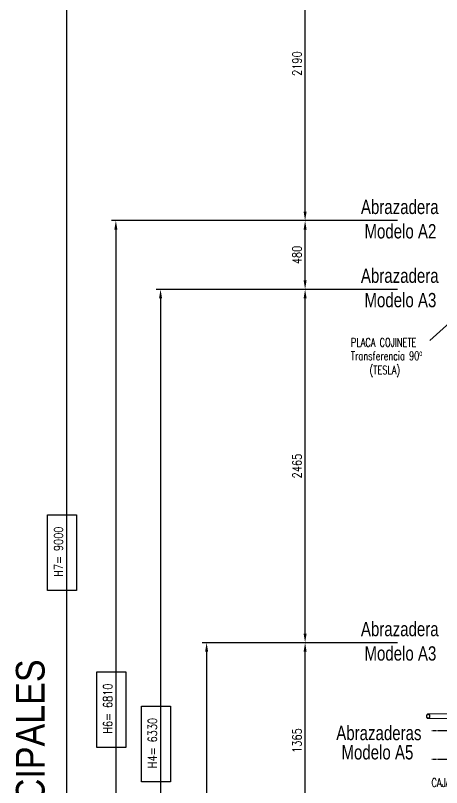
# Model space of a CAD drawing. Header units: millimetres. Extents: x 1587714 to 3094800, y -694377 to -413614.
# Drawn here: x 2021807 to 2024777, y -555875 to -550489 of the extents above; entities that cross this region are included whole.
import ezdxf
from ezdxf.enums import TextEntityAlignment as Align

# ---------------------------------------------------------------- set-up
doc = ezdxf.new("R2010")
doc.units = ezdxf.units.MM
doc.linetypes.add('CENTER2', pattern=[28.575, 19.05, -3.175, 3.175, -3.175])
for name, color, linetype in [('0_EJES', 1, 'CENTER2'), ('M0_EQUIPOS', 7, 'Continuous'), ('M_DIM', 1, 'Continuous')]:
    doc.layers.add(name, color=color, linetype=linetype)
doc.styles.add('ARIAL', font='arial.ttf', dxfattribs={"width": 0.8})
doc.styles.add('STYLE-MSF', font='simplex.shx', dxfattribs={"width": 0.8})
doc.dimstyles.new('DIM1-25', dxfattribs={"dimscale": 25, "dimtxt": 2.5, "dimasz": 2.5, "dimexe": 1.25, "dimexo": 0.5, "dimgap": 1, "dimtad": 1, "dimdec": 1, "dimtxsty": 'STYLE-MSF', "dimcen": 2.5, "dimclrd": 8, "dimclre": 8, "dimclrt": 3, "dimaunit": 1, "dimadec": 1, "dimazin": 2, "dimtfac": 1, "dimtdec": 1, "dimtmove": 0, "dimatfit": 3, "dimfxl": 1, "dimlwd": -1, "dimlwe": -1, "dimarcsym": 0})

# ---------------------------------------------------------------- blocks, each defined once
blk = doc.blocks.new('*D98')
at = {"layer": 'Defpoints', "color": 0}
for p in [(2023826.2, -554864.8), (2024482.5, -554864.8), (2024482.5, -556229.8)]:
    blk.add_point(p, dxfattribs=at)
at = {"layer": 'M_DIM', "color": 8}
for p, q in [((2024470, -554864.8), (2023794.9, -554864.8)), ((2023826.2, -556167.3), (2023826.2, -554927.3)), ((2024470, -556229.8), (2023794.9, -556229.8))]:
    blk.add_line(p, q, dxfattribs=at)
for points in [[(2023815.8, -554927.3), (2023836.6, -554927.3), (2023826.2, -554864.8)], [(2023815.8, -556167.3), (2023836.6, -556167.3), (2023826.2, -556229.8)]]:
    blk.add_solid(points, dxfattribs=at)
at = {"layer": 'M_DIM', "color": 3, "insert": (2023769.9, -555547.3), "char_height": 62.5, "attachment_point": 5, "rotation": 90, "style": 'STYLE-MSF'}
blk.add_mtext('1365', dxfattribs=at)
blk = doc.blocks.new('*D99')
at = {"layer": 'Defpoints', "color": 0}
for p in [(2024482.5, -554864.8), (2023139.7, -558729.8), (2023139.7, -558729.8)]:
    blk.add_point(p, dxfattribs=at)
at = {"layer": 'M_DIM', "color": 8}
for p, q in [((2024470, -554864.8), (2023108.4, -554864.8)), ((2023139.7, -554927.3), (2023139.7, -558667.3)), ((2023127.2, -558729.8), (2023108.4, -558729.8))]:
    blk.add_line(p, q, dxfattribs=at)
for points in [[(2023129.3, -554927.3), (2023150.1, -554927.3), (2023139.7, -554864.8)], [(2023129.3, -558667.3), (2023150.1, -558667.3), (2023139.7, -558729.8)]]:
    blk.add_solid(points, dxfattribs=at)
at = {"layer": 'M_DIM', "color": 3, "insert": (2023083.4, -556797.3), "char_height": 62.5, "attachment_point": 5, "rotation": 90, "style": 'STYLE-MSF'}
blk.add_mtext('H3= 3865', dxfattribs=at)
blk = doc.blocks.new('*D100')
at = {"layer": 'Defpoints', "color": 0}
for p in [(2023826.2, -552399.8), (2024482.5, -552399.8), (2024482.5, -554864.8)]:
    blk.add_point(p, dxfattribs=at)
at = {"layer": 'M_DIM', "color": 8}
for p, q in [((2024470, -552399.8), (2023794.9, -552399.8)), ((2023826.2, -554802.3), (2023826.2, -552462.3)), ((2024470, -554864.8), (2023794.9, -554864.8))]:
    blk.add_line(p, q, dxfattribs=at)
for points in [[(2023815.8, -552462.3), (2023836.6, -552462.3), (2023826.2, -552399.8)], [(2023815.8, -554802.3), (2023836.6, -554802.3), (2023826.2, -554864.8)]]:
    blk.add_solid(points, dxfattribs=at)
at = {"layer": 'M_DIM', "color": 3, "insert": (2023769.9, -553632.3), "char_height": 62.5, "attachment_point": 5, "rotation": 90, "style": 'STYLE-MSF'}
blk.add_mtext('2465', dxfattribs=at)
blk = doc.blocks.new('*D101')
at = {"layer": 'Defpoints', "color": 0}
for p in [(2024482.5, -552399.8), (2022818.6, -558729.8), (2022818.6, -558729.8)]:
    blk.add_point(p, dxfattribs=at)
at = {"layer": 'M_DIM', "color": 8}
for p, q in [((2024470, -552399.8), (2022787.3, -552399.8)), ((2022818.6, -552462.3), (2022818.6, -558667.3)), ((2022806.1, -558729.8), (2022787.3, -558729.8))]:
    blk.add_line(p, q, dxfattribs=at)
for points in [[(2022808.1, -552462.3), (2022829, -552462.3), (2022818.6, -552399.8)], [(2022808.1, -558667.3), (2022829, -558667.3), (2022818.6, -558729.8)]]:
    blk.add_solid(points, dxfattribs=at)
at = {"layer": 'M_DIM', "color": 3, "insert": (2022762.3, -555564.8), "char_height": 62.5, "attachment_point": 5, "rotation": 90, "style": 'STYLE-MSF'}
blk.add_mtext('H4= 6330', dxfattribs=at)
blk = doc.blocks.new('*D102')
at = {"layer": 'Defpoints', "color": 0}
for p in [(2023826.2, -551919.8), (2024482.5, -551919.8), (2024482.5, -552399.8)]:
    blk.add_point(p, dxfattribs=at)
at = {"layer": 'M_DIM', "color": 8}
for p, q in [((2024470, -551919.8), (2023794.9, -551919.8)), ((2023826.2, -552337.3), (2023826.2, -551982.3)), ((2024470, -552399.8), (2023794.9, -552399.8))]:
    blk.add_line(p, q, dxfattribs=at)
for points in [[(2023815.8, -551982.3), (2023836.6, -551982.3), (2023826.2, -551919.8)], [(2023815.8, -552337.3), (2023836.6, -552337.3), (2023826.2, -552399.8)]]:
    blk.add_solid(points, dxfattribs=at)
at = {"layer": 'M_DIM', "color": 3, "insert": (2023769.9, -552159.8), "char_height": 62.5, "attachment_point": 5, "rotation": 90, "style": 'STYLE-MSF'}
blk.add_mtext('480', dxfattribs=at)
blk = doc.blocks.new('*D103')
at = {"layer": 'Defpoints', "color": 0}
for p in [(2024482.5, -551919.8), (2022506.9, -558729.8), (2022507.3, -558729.8)]:
    blk.add_point(p, dxfattribs=at)
at = {"layer": 'M_DIM', "color": 8}
for p, q in [((2024470, -551919.8), (2022476.1, -551919.8)), ((2022507.3, -551982.3), (2022507.3, -558667.3)), ((2022519.4, -558729.8), (2022538.6, -558729.8))]:
    blk.add_line(p, q, dxfattribs=at)
for points in [[(2022496.9, -551982.3), (2022517.7, -551982.3), (2022507.3, -551919.8)], [(2022496.9, -558667.3), (2022517.7, -558667.3), (2022507.3, -558729.8)]]:
    blk.add_solid(points, dxfattribs=at)
at = {"layer": 'M_DIM', "color": 3, "insert": (2022451.1, -555324.8), "char_height": 62.5, "attachment_point": 5, "rotation": 90, "style": 'STYLE-MSF'}
blk.add_mtext('H6= 6810', dxfattribs=at)
blk = doc.blocks.new('*D104')
at = {"layer": 'Defpoints', "color": 0}
for p in [(2023826.2, -549729.8), (2024482.5, -549729.8), (2024482.5, -551919.8)]:
    blk.add_point(p, dxfattribs=at)
at = {"layer": 'M_DIM', "color": 8}
for p, q in [((2024470, -549729.8), (2023794.9, -549729.8)), ((2023826.2, -551857.3), (2023826.2, -549792.3)), ((2024470, -551919.8), (2023794.9, -551919.8))]:
    blk.add_line(p, q, dxfattribs=at)
for points in [[(2023815.8, -549792.3), (2023836.6, -549792.3), (2023826.2, -549729.8)], [(2023815.8, -551857.3), (2023836.6, -551857.3), (2023826.2, -551919.8)]]:
    blk.add_solid(points, dxfattribs=at)
at = {"layer": 'M_DIM', "color": 3, "insert": (2023769.9, -550824.8), "char_height": 62.5, "attachment_point": 5, "rotation": 90, "style": 'STYLE-MSF'}
blk.add_mtext('2190', dxfattribs=at)
blk = doc.blocks.new('*D105')
at = {"layer": 'Defpoints', "color": 0}
for p in [(2024482.5, -549729.8), (2022163.8, -558729.8), (2022163.8, -558729.8)]:
    blk.add_point(p, dxfattribs=at)
at = {"layer": 'M_DIM', "color": 8}
for p, q in [((2024470, -549729.8), (2022132.5, -549729.8)), ((2022163.8, -549792.3), (2022163.8, -558667.3)), ((2022151.3, -558729.8), (2022132.5, -558729.8))]:
    blk.add_line(p, q, dxfattribs=at)
for points in [[(2022153.3, -549792.3), (2022174.2, -549792.3), (2022163.8, -549729.8)], [(2022153.3, -558667.3), (2022174.2, -558667.3), (2022163.8, -558729.8)]]:
    blk.add_solid(points, dxfattribs=at)
at = {"layer": 'M_DIM', "color": 3, "insert": (2022107.5, -554229.8), "char_height": 62.5, "attachment_point": 5, "rotation": 90, "style": 'STYLE-MSF'}
blk.add_mtext('H7= 9000', dxfattribs=at)

msp = doc.modelspace()

# ---------------------------------------------------------------- linework, layer by layer
at = {"layer": '0_EJES'}
for p, q in [((2025455.1096, -555478.8221), (2024709.0548, -555478.8221)), ((2025455.1096, -555678.8221), (2024709.0548, -555678.8221))]:
    msp.add_line(p, q, dxfattribs=at)
at = {"layer": 'M0_EQUIPOS', "color": 180, "linetype": 'Continuous', "lineweight": 15}
for p, q in [((2025031.7589, -555361.3221), (2024683.8624, -555361.3221)), ((2024683.8624, -555394.3221), (2025031.7589, -555394.3221))]:
    msp.add_line(p, q, dxfattribs=at)
at = {"layer": 'M0_EQUIPOS', "color": 180, "linetype": 'Continuous', "lineweight": 15, "flags": 128}
for points in [[(2024695.5296, -555377.8221), (2024695.4047, -555375.4197), (2024695.0347, -555373.0684), (2024694.4262, -555370.8186), (2024693.5927, -555368.718), (2024692.5513, -555366.8113), (2024691.3258, -555365.1394), (2024689.9401, -555363.7378), (2024688.4257, -555362.6364), (2024686.813, -555361.8585), (2024685.1384, -555361.421), (2024683.4361, -555361.3331), (2024681.7433, -555361.5965), (2024680.0954, -555362.2058), (2024678.5275, -555363.1479), (2024677.0732, -555364.4028), (2024675.7647, -555365.9437), (2024674.6279, -555367.7377), (2024673.6876, -555369.7467), (2024672.9647, -555371.9278), (2024672.4745, -555374.2345), (2024672.2256, -555376.6176), (2024672.2256, -555379.0265), (2024672.4745, -555381.4097), (2024672.9647, -555383.7164), (2024673.6876, -555385.8975), (2024674.6279, -555387.9065), (2024675.7647, -555389.7005), (2024677.0732, -555391.2414), (2024678.5275, -555392.4962), (2024680.0954, -555393.4383), (2024681.7433, -555394.0476), (2024683.4361, -555394.3111), (2024685.1384, -555394.2231), (2024686.813, -555393.7855), (2024688.4257, -555393.0078), (2024689.9401, -555391.9063), (2024691.3258, -555390.5048), (2024692.5513, -555388.8329), (2024693.5927, -555386.9262), (2024694.4262, -555384.8256), (2024695.0347, -555382.5757), (2024695.4047, -555380.2245), (2024695.5296, -555377.8221)], [(2024693.1397, -555377.8221), (2024693.0129, -555375.6626), (2024692.6371, -555373.562), (2024692.0211, -555371.5777), (2024691.1837, -555369.7635), (2024690.1452, -555368.1694), (2024688.9359, -555366.8385), (2024687.5884, -555365.8071), (2024686.1397, -555365.1035), (2024684.6282, -555364.7469), (2024683.0966, -555364.7469), (2024681.585, -555365.1035), (2024680.1354, -555365.8071), (2024678.7879, -555366.8385), (2024677.5786, -555368.1694), (2024676.541, -555369.7635), (2024675.7027, -555371.5777), (2024675.0876, -555373.562), (2024674.7119, -555375.6626), (2024674.585, -555377.8221), (2024674.7119, -555379.9816), (2024675.0876, -555382.0822), (2024675.7027, -555384.0665), (2024676.541, -555385.8805), (2024677.5786, -555387.4748), (2024678.7879, -555388.8057), (2024680.1354, -555389.8371), (2024681.585, -555390.5407), (2024683.0966, -555390.8972), (2024684.6282, -555390.8972), (2024686.1397, -555390.5407), (2024687.5884, -555389.8371), (2024688.9359, -555388.8057), (2024690.1452, -555387.4748), (2024691.1837, -555385.8805), (2024692.0211, -555384.0665), (2024692.6371, -555382.0822), (2024693.0129, -555379.9816), (2024693.1397, -555377.8221)]]:
    msp.add_lwpolyline(points, dxfattribs=at)
at = {"layer": 'M_DIM'}
for points in [[(2022030.9347, -553972.8214), (2022232.59, -553972.8214), (2022232.59, -554500.8857), (2022030.9347, -554500.8857)], [(2022374.4935, -555067.8214), (2022576.1487, -555067.8214), (2022576.1487, -555595.8857), (2022374.4935, -555595.8857)], [(2022685.7248, -555307.8214), (2022887.38, -555307.8214), (2022887.38, -555835.8857), (2022685.7248, -555835.8857)]]:
    msp.add_lwpolyline(points, close=True, dxfattribs=at)

# ---------------------------------------------------------------- texts
at = {"layer": 'M_DIM', "color": 6, "style": 'ARIAL', "width": 0.75}
for s, p in [('Abrazadera ', (2024500.5533, -551822.396)), ('Modelo A2', (2024490.3832, -551992.5702)), ('Abrazadera ', (2024500.5533, -552302.396)), ('Modelo A3', (2024490.3832, -552472.5702)), ('Abrazadera ', (2024500.5533, -554767.396)), ('Modelo A3', (2024490.3832, -554937.5701)), ('Abrazaderas', (2024340.2191, -555492.4881)), ('Modelo A5', (2024330.049, -555627.3132))]:
    msp.add_text(s, height=100, dxfattribs=at).set_placement(p, align=Align.MIDDLE)
at = {"layer": 'M_DIM', "color": 3, "style": 'STYLE-MSF', "width": 0.7}
for s, p in [('PLACA COJINETE ', (2024145.391, -552799.6856)), ('Transferencia 90º', (2024145.391, -552893.4805)), ('(TESLA)', (2024275.6893, -552992.0158)), ('CAJAS MANDO MANUAL', (2024707.2425, -555870.5433))]:
    msp.add_text(s, height=60, dxfattribs=at).set_placement(p)
at = {"layer": 'M_DIM', "color": 7, "style": 'ARIAL', "width": 0.85}
msp.add_text('ALTURAS PRINCIPALES', height=200, rotation=90, dxfattribs=at).set_placement((2022010.427, -557712.9006))

# ---------------------------------------------------------------- dimensions: what is measured, and where the dimension line sits
at = {"layer": 'M_DIM'}
for base, p1, p2, text, picture, middle in [((2022163.7634, -558729.8222), (2024482.5147, -549729.8222), (2022163.7634, -558729.8222), 'H7= <>', '*D105', (2022107.5134, -554229.8222)), ((2022507.3222, -558729.8222), (2024482.5147, -551919.8222), (2022506.932, -558729.8222), 'H6= <>', '*D103', (2022451.0722, -555324.8222)), ((2022818.5535, -558729.8222), (2024482.5147, -552399.8222), (2022818.5535, -558729.8222), 'H4= <>', '*D101', (2022762.3035, -555564.8222)), ((2023139.6716, -558729.8222), (2024482.5147, -554864.8221), (2023139.6716, -558729.8222), 'H3= <>', '*D99', (2023083.4216, -556797.3222))]:
    dim = msp.add_linear_dim(base=base, p1=p1, p2=p2, angle=90, text=text, dimstyle='DIM1-25', dxfattribs=at)
    dim.commit()
    dim.dimension.update_dxf_attribs({"geometry": picture, "text_midpoint": middle})
for base, p1, p2, picture, middle in [((2023826.1919, -549729.8222), (2024482.5147, -551919.8222), (2024482.5147, -549729.8222), '*D104', (2023769.9419, -550824.8222)), ((2023826.1919, -551919.8222), (2024482.5147, -552399.8222), (2024482.5147, -551919.8222), '*D102', (2023769.9419, -552159.8222)), ((2023826.1919, -552399.8222), (2024482.5147, -554864.8221), (2024482.5147, -552399.8222), '*D100', (2023769.9419, -553632.3222)), ((2023826.1919, -554864.8221), (2024482.5147, -556229.8222), (2024482.5147, -554864.8221), '*D98', (2023769.9419, -555547.3222))]:
    dim = msp.add_linear_dim(base=base, p1=p1, p2=p2, angle=90, dimstyle='DIM1-25', dxfattribs=at)
    dim.commit()
    dim.dimension.update_dxf_attribs({"geometry": picture, "text_midpoint": middle})

# ---------------------------------------------------------------- leaders
msp.add_leader([(2025041.4535, -552445.4314), (2024694.946, -552755.4663)], dimstyle='DIM1-25', override={"dimgap": 1, "dimtad": 0}, dxfattribs=at)

doc.saveas('drawing.dxf')
